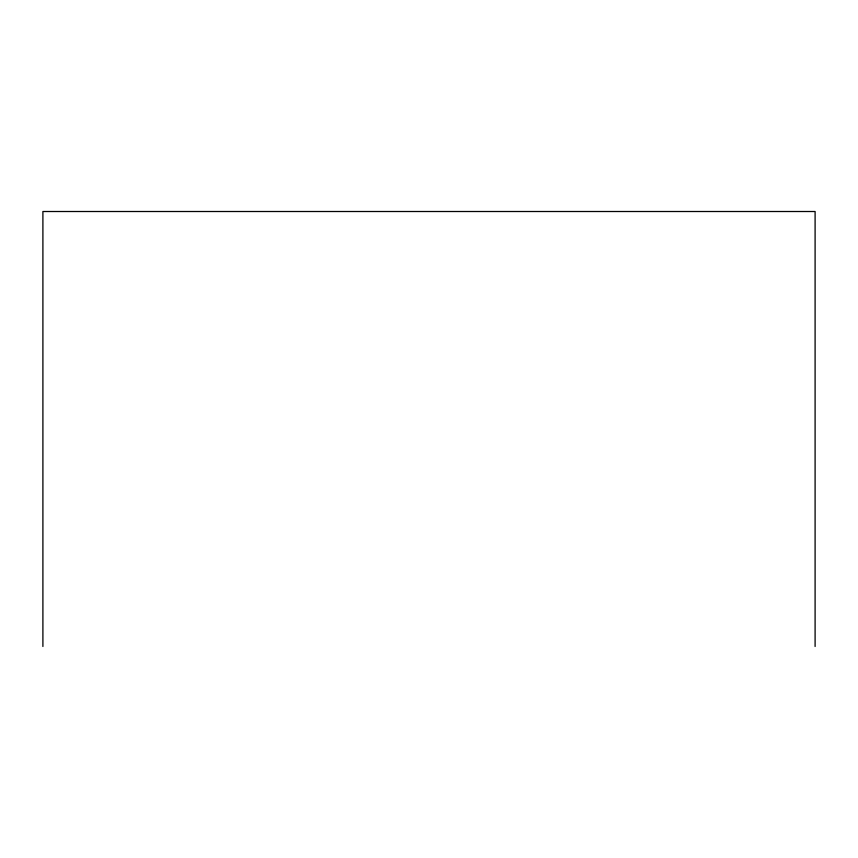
<?xml version="1.0" encoding="UTF-8"?>
<svg xmlns="http://www.w3.org/2000/svg" width="858" height="858" viewBox="0 0 858 858"><rect width="100%" height="100%" fill="white"/><g stroke="black" fill="none" stroke-linecap="round" stroke-linejoin="round"><path stroke-width="1.29" d="M815.1 646.492L815.1 211.508L42.9 211.508L42.9 646.492"/></g></svg>
